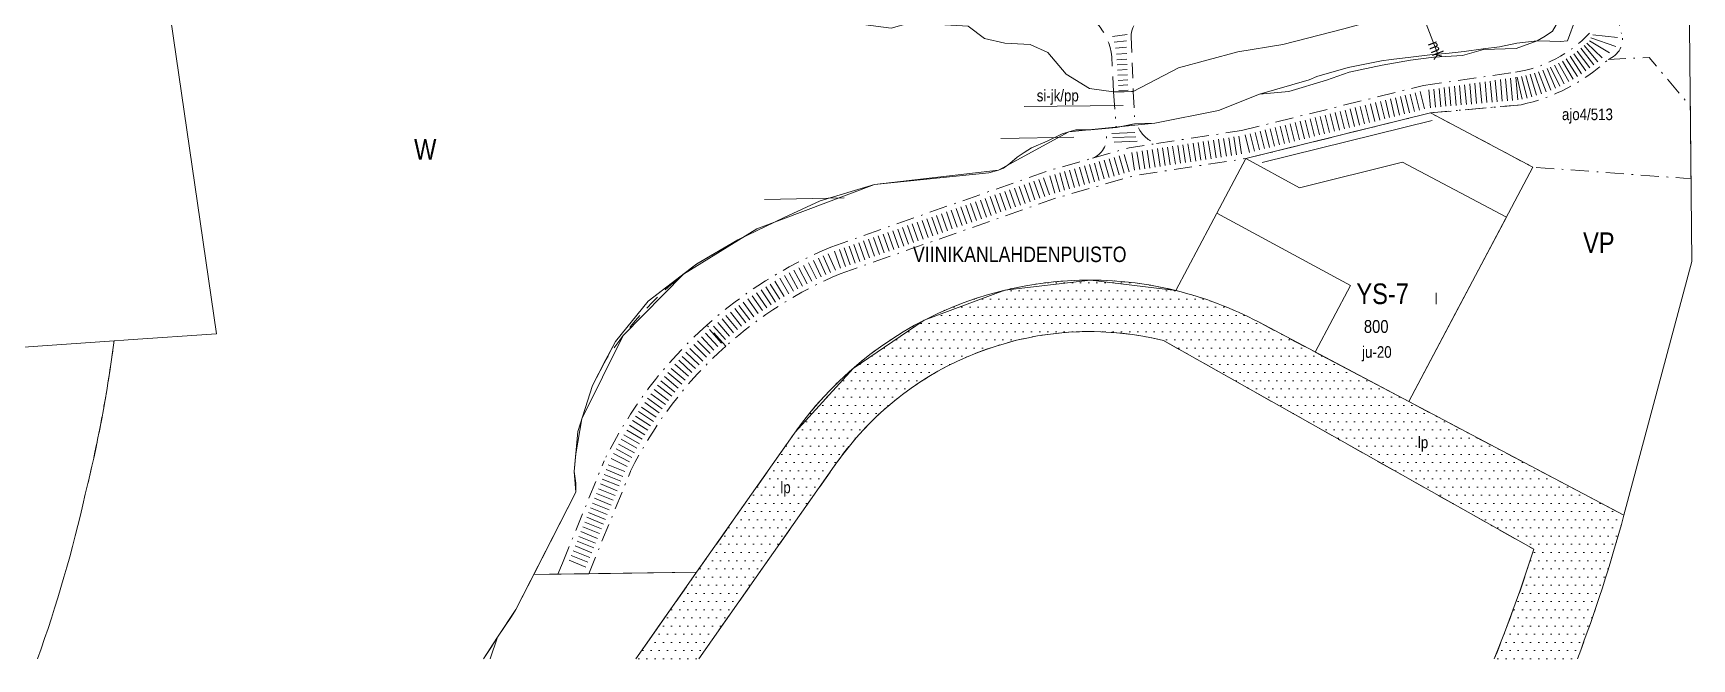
# Model space of a CAD drawing. Header units: metres. Extents: x 24485995 to 24488038, y 6819999 to 6822001.
# Drawn here: x 24487478.8 to 24487800.6, y 6820000 to 6820121.5 of the extents above; entities that cross this region are included whole.
import ezdxf

# ---------------------------------------------------------------- set-up
doc = ezdxf.new("R2010")
doc.units = ezdxf.units.M
for name, pattern in [('k10020', [0]), ('k10040', [10.3, 3.5, -1.5, 0.3, -1.5, 3.5]), ('k10050', [8, 3, -2, 3]), ('K10271', [0]), ('K10430', [0]), ('k10vi1', [0]), ('Osoitus_AK', [0])]:
    doc.linetypes.add(name, pattern=pattern)
for name, color, linetype, lineweight in [('AK_AsemakaavaTeksti_Kadun_puistonnimi', 7, 'Continuous', 0), ('AK_AsemakaavaViiva_Kaupunginosan_raja', 7, 'Continuous', 0), ('AK_JohdoillevarattuTeksti', 7, 'Continuous', 0), ('AK_JohdoillevarattuViiva', 7, 'Continuous', 0), ('AK_Kaavamerkinta_Kayttotarkoitusalue', 7, 'Continuous', 0), ('AK_KayttotarkoitusSymboliViiva_Virkistysalueen_kuvio_murtoviiva', 7, 'Continuous', 0), ('AK_KayttotarkoitusViiva', 7, 'Continuous', 0), ('AK_LiikennointiViiva_Polkuviivoitus', 7, 'Continuous', 0), ('AK_MuuAsemakaavaTeksti_Alueenosan_kayttotarkoitus', 7, 'Continuous', 0), ('AK_MuuAsemakaavaTeksti_Ohj__alueenosan_kayttotarkoitus', 7, 'Continuous', 0), ('AK_MuuAsemakaavaViiva_alueenosan_raja', 7, 'Continuous', 0), ('AK_MuuAsemakaavaViiva_Merkinnan_Kohdistusnuoli', 7, 'Continuous', 0), ('AK_MuuAsemakaavaViiva_Ohj_alueenosan_raja', 7, 'Continuous', 0), ('AK_Poistettava_merkintä', 7, 'Continuous', 0), ('AK_RakennusalaTeksti_Kerrosala_tai_luku', 7, 'Continuous', 0), ('AK_RakennusalaTeksti_Rakennusoikeus', 7, 'Continuous', 0), ('AK_RakennusalaViiva_Rakennusalan_raja__I_', 7, 'Continuous', 0), ('AK_RakentaminenTeksti_Rakentamismaarays', 7, 'Continuous', 0), ('AK_YmparistoAlue_Istutettava_alue', 7, 'Continuous', 0), ('AK_YmparistoViiva_Istutettava_puurivi', 7, 'Continuous', 0)]:
    doc.layers.add(name, color=color, linetype=linetype, lineweight=lineweight)
doc.styles.add('ArialNarrow', font='ARIALN.TTF')

msp = doc.modelspace()

# ---------------------------------------------------------------- hatches: boundary and pattern name
at = {"layer": 'AK_YmparistoAlue_Istutettava_alue', "linetype": 'Continuous', "lineweight": 0}
h = msp.add_hatch(dxfattribs=at)
h.set_pattern_fill('DOTS', style=0)
h.paths.add_polyline_path([(24487595.7, 6820000), (24487607.92, 6820000), (24487615.69, 6820011.05), (24487634.66, 6820038.05, -0.309271), (24487698.11, 6820061.8), (24487700.5, 6820071.51, 0.309277), (24487626.48, 6820043.8), (24487607.51, 6820016.8)], flags=0)
h = msp.add_hatch(dxfattribs=at)
h.set_pattern_fill('DOTS', style=0)
h.paths.add_polyline_path([(24487762.28, 6820000), (24487778.4, 6820000, 0.025638), (24487787.42, 6820027.87), (24487745.67, 6820049.97), (24487716.5, 6820065.41, 0.061477), (24487700.5, 6820071.51), (24487698.11, 6820061.8), (24487769.94, 6820021.28, -0.02012)], flags=0)

# ---------------------------------------------------------------- linework, layer by layer
at = {"layer": 'AK_AsemakaavaViiva_Kaupunginosan_raja', "linetype": 'k10020', "lineweight": 9, "flags": 128}
msp.add_lwpolyline([(24487566.12, 6820000), (24487568.88, 6820004.18), (24487572.45, 6820009.58), (24487584.09, 6820032.36), (24487584.05, 6820034.13), (24487583.76, 6820036.38), (24487584.48, 6820044.15), (24487587.29, 6820053.11), (24487591.76, 6820061.65), (24487598.09, 6820069.45), (24487605.36, 6820075.02), (24487607.57, 6820076.69), (24487615.51, 6820081.35), (24487624.46, 6820085.7), (24487631.48, 6820088.96), (24487641.99, 6820092.12), (24487651.53, 6820093.09), (24487664.21, 6820094.38), (24487666.05, 6820094.86), (24487667.05, 6820095.3), (24487668.25, 6820096.2), (24487669.69, 6820097.42), (24487671.04, 6820098.31), (24487672.48, 6820099.25), (24487675.52, 6820100.54), (24487678.41, 6820101.94), (24487681.08, 6820102.73), (24487683.97, 6820102.74), (24487688.95, 6820103.19), (24487692.56, 6820103.91), (24487696.43, 6820103.99), (24487708.76, 6820106.46), (24487716.74, 6820109.66), (24487722.42, 6820110.15), (24487729.74, 6820112.37), (24487734.1, 6820113.93), (24487740.51, 6820115.25), (24487746.02, 6820116.23), (24487750.55, 6820116.81), (24487756.14, 6820117.14), (24487760.17, 6820118.29), (24487766.5, 6820118.54), (24487770.59, 6820119.99), (24487772.18, 6820120.92), (24487773.58, 6820121.91), (24487775.63, 6820125.44), (24487778.51, 6820128.48), (24487788.36, 6820131.65), (24487800.06, 6820136.07), (24487799.91, 6820152.85)], dxfattribs=at)
at = {"layer": 'AK_JohdoillevarattuViiva', "linetype": 'Continuous', "lineweight": 5, "flags": 128}
msp.add_lwpolyline([(24487453.46, 6820173.78), (24487489.52, 6820176.28), (24487495.04, 6820186.22), (24487516.79, 6820185.33), (24487527.63, 6820180.08), (24487539.2, 6820174.47), (24487565.49, 6820163.62), (24487595.93, 6820151.06), (24487648.51, 6820129.37), (24487668.27, 6820129.66), (24487683.54, 6820129.89), (24487714.36, 6820137.95), (24487740.82, 6820144.87), (24487746.47, 6820130.12), (24487751.34, 6820117.43)], dxfattribs=at)
at = {"layer": 'AK_KayttotarkoitusSymboliViiva_Virkistysalueen_kuvio_murtoviiva', "linetype": 'k10vi1', "lineweight": 9, "flags": 128}
for points in [[(24487500.51, 6820177.71), (24487521.18, 6820172.31), (24487529.16, 6820167.87), (24487541.66, 6820163.85), (24487545.12, 6820163.44), (24487555.07, 6820159.66), (24487558.77, 6820160.07), (24487565.19, 6820157.93), (24487569.4, 6820157.17), (24487573.76, 6820155.36), (24487581.16, 6820150.93), (24487587.17, 6820148.54), (24487590.95, 6820147.72), (24487595.48, 6820145.09), (24487599.34, 6820141.72), (24487604.28, 6820139.5), (24487609.46, 6820136.87), (24487614.64, 6820136.38), (24487620.15, 6820132.11), (24487639.81, 6820123.15), (24487645.24, 6820122.49), (24487648.94, 6820123.48), (24487660.21, 6820122.82), (24487663.33, 6820120.44), (24487667.28, 6820119.54), (24487672.22, 6820119.29), (24487675.67, 6820117.73), (24487679.21, 6820113.54), (24487683.75, 6820110.72), (24487686.08, 6820110.4), (24487688.41, 6820110.07), (24487692.24, 6820110.15), (24487701.02, 6820114.75), (24487712.54, 6820117.87), (24487721.26, 6820119.27), (24487733.1, 6820122.31), (24487740.63, 6820124.41), (24487748.15, 6820126.5), (24487754.16, 6820127.82), (24487762.79, 6820130.45), (24487774.88, 6820133.16), (24487776.7, 6820133.82), (24487797.12, 6820139.27)], [(24487578.93, 6820016.43), (24487607.51, 6820016.8), (24487626.48, 6820043.8), (24487626.64, 6820044.02), (24487637.85, 6820056.4), (24487651.68, 6820065.77), (24487667.33, 6820071.59), (24487683.92, 6820073.55), (24487700.5, 6820071.51), (24487714.07, 6820097.14), (24487749.88, 6820106.01), (24487769.77, 6820095.48), (24487745.67, 6820049.97), (24487787.42, 6820027.87), (24487800.61, 6820077.13), (24487800.06, 6820135.93), (24487797.19, 6820134.86), (24487790.82, 6820132.41), (24487778.96, 6820127.41), (24487778.39, 6820125.89), (24487778.12, 6820124.4), (24487776.5, 6820120.02), (24487775.13, 6820119.85), (24487773.08, 6820119.97), (24487770.59, 6820119.99), (24487766.65, 6820119.53), (24487763.27, 6820118.83), (24487760.14, 6820118.45), (24487756.42, 6820117.92), (24487753.5, 6820117.6), (24487749.79, 6820117.3), (24487746.08, 6820116.83), (24487742.3, 6820116.35), (24487740.42, 6820116.11), (24487733.9, 6820114.83), (24487727.86, 6820113.11), (24487726.34, 6820112.43), (24487716.74, 6820109.66), (24487708.76, 6820106.46), (24487696.43, 6820103.99), (24487679.75, 6820102.33), (24487666.05, 6820094.86), (24487641.99, 6820092.12), (24487619.16, 6820083.5), (24487604.96, 6820074.7), (24487593.25, 6820062.79), (24487585.23, 6820046.62), (24487584.08, 6820039.81), (24487583.76, 6820036.38), (24487584.09, 6820032.36), (24487578.27, 6820020.97), (24487577.29, 6820019.06)], [(24487597.42, 6820002.45), (24487607.51, 6820016.8), (24487586.57, 6820016.53), (24487575.93, 6820016.39), (24487572.45, 6820009.58), (24487571.55, 6820008.23), (24487568.88, 6820004.18), (24487568.39, 6820002.82)], [(24487567.23, 6820001.67), (24487567.78, 6820002.5)], [(24487568.41, 6820002.83), (24487567.88, 6820001.35)]]:
    msp.add_lwpolyline(points, dxfattribs=at)
at = {"layer": 'AK_KayttotarkoitusViiva', "linetype": 'Continuous', "lineweight": 20, "flags": 128}
for points in [[(24487497.61, 6820178.47), (24487514.35, 6820063.12), (24487497.21, 6820061.92), (24487496.34, 6820061.86), (24487494.46, 6820061.73)], [(24487494.46, 6820061.73), (24487335.32, 6820050.64), (24487200.89, 6820060.94), (24487209.96, 6820167.49)], [(24487800.06, 6820136.07), (24487789.55, 6820132.04), (24487778.51, 6820128.48), (24487775.63, 6820125.44), (24487773.58, 6820121.91), (24487772.18, 6820120.92), (24487770.59, 6820119.99)], [(24487787.42, 6820027.87), (24487800.61, 6820077.13), (24487800.06, 6820135.93), (24487800.06, 6820136.07)], [(24487733.1, 6820122.31), (24487721.26, 6820119.27), (24487712.54, 6820117.87), (24487701.02, 6820114.75), (24487692.24, 6820110.15), (24487688.41, 6820110.07), (24487683.75, 6820110.72), (24487679.21, 6820113.54), (24487675.67, 6820117.73), (24487672.22, 6820119.29), (24487667.28, 6820119.54), (24487663.33, 6820120.44), (24487660.21, 6820122.82)], [(24487770.59, 6820119.99), (24487766.5, 6820118.54), (24487760.17, 6820118.29), (24487756.14, 6820117.14), (24487750.55, 6820116.81), (24487746.02, 6820116.23), (24487740.51, 6820115.25), (24487734.1, 6820113.93), (24487729.74, 6820112.37), (24487722.42, 6820110.15), (24487716.74, 6820109.66), (24487708.76, 6820106.46)], [(24487708.76, 6820106.46), (24487696.43, 6820103.99), (24487692.56, 6820103.91), (24487688.95, 6820103.19), (24487683.97, 6820102.74), (24487681.08, 6820102.73), (24487678.41, 6820101.94), (24487675.52, 6820100.54), (24487672.48, 6820099.25)], [(24487745.67, 6820049.97), (24487769.77, 6820095.48), (24487749.88, 6820106.01), (24487714.07, 6820097.14), (24487700.5, 6820071.51)], [(24487672.48, 6820099.25), (24487671.04, 6820098.31), (24487669.69, 6820097.42), (24487668.25, 6820096.2), (24487667.05, 6820095.3), (24487666.05, 6820094.86), (24487664.21, 6820094.38)], [(24487664.21, 6820094.38), (24487651.53, 6820093.09), (24487641.99, 6820092.12), (24487631.48, 6820088.96)], [(24487631.48, 6820088.96), (24487624.46, 6820085.7), (24487624.46, 6820085.7), (24487615.51, 6820081.35), (24487607.46, 6820076.62), (24487598.09, 6820069.45), (24487591.76, 6820061.65), (24487589.78, 6820057.87), (24487587.29, 6820053.11), (24487584.48, 6820044.15), (24487583.76, 6820036.38), (24487584.05, 6820034.13), (24487584.09, 6820032.36), (24487575.93, 6820016.39)], [(24487716.5, 6820065.41), (24487745.67, 6820049.97)], [(24487745.67, 6820049.97), (24487787.42, 6820027.87)], [(24487607.51, 6820016.8), (24487626.48, 6820043.8)], [(24487568.88, 6820004.18), (24487572.45, 6820009.58), (24487575.93, 6820016.39)], [(24487575.93, 6820016.39), (24487607.51, 6820016.8)], [(24487595.7, 6820000), (24487607.51, 6820016.8)], [(24487566.12, 6820000), (24487567.81, 6820002.55), (24487567.89, 6820002.67), (24487568.88, 6820004.18)], [(24487567.41, 6820000), (24487568.88, 6820004.18)]]:
    msp.add_lwpolyline(points, dxfattribs=at)
at = {"layer": 'AK_KayttotarkoitusViiva', "linetype": 'Continuous', "lineweight": 20}
for centre, radius, start, end in [((24487683.75, 6820003.55), 70, 76.1563, 144.8989), ((24487683.78, 6820003.62), 69.92, 62.0953, 76.167), ((24487226.94, 6820096.45), 269.77, 346.1662, 352.5319), ((24487392.05, 6820075.06), 103.28, 352.3921, 352.5847), ((24487511.34, 6820101.82), 285.81, 339.1303, 345.0047)]:
    msp.add_arc(centre, radius, start, end, dxfattribs=at)
msp.add_ellipse((24487225.64, 6820090.96), major_axis=(114.45, 244.29), ratio=1, start_param=4.806612, end_param=4.929983, dxfattribs=at)
at = {"layer": 'AK_LiikennointiViiva_Polkuviivoitus', "linetype": 'Continuous', "lineweight": 0, "flags": 128}
for points in [[(24487688.19, 6820120.84), (24487691.03, 6820121.22)], [(24487688.49, 6820119.73), (24487690.91, 6820119.99)], [(24487782.35, 6820115.94), (24487779.73, 6820119.12)], [(24487783.24, 6820116.72), (24487780.24, 6820119.54)], [(24487784.64, 6820117.68), (24487780.75, 6820120.01)], [(24487785.87, 6820118.91), (24487781.01, 6820120.57)], [(24487786.21, 6820120.68), (24487781.43, 6820121.17)], [(24487688.79, 6820118.56), (24487690.92, 6820118.76)], [(24487688.99, 6820117.41), (24487690.95, 6820117.55)], [(24487689.07, 6820116.32), (24487690.99, 6820116.43)], [(24487777.58, 6820112.58), (24487775.51, 6820116.08)], [(24487778.41, 6820113.08), (24487776.25, 6820116.52)], [(24487779.23, 6820113.61), (24487776.98, 6820117)], [(24487780.04, 6820114.16), (24487777.7, 6820117.49)], [(24487780.83, 6820114.73), (24487778.39, 6820118.01)], [(24487781.6, 6820115.33), (24487779.07, 6820118.56)], [(24487689.13, 6820115.32), (24487691.03, 6820115.43)], [(24487689.18, 6820114.33), (24487691.07, 6820114.43)], [(24487689.24, 6820113.33), (24487691.11, 6820113.43)], [(24487764.84, 6820108.36), (24487764.45, 6820112.63)], [(24487765.83, 6820108.45), (24487765.44, 6820112.78)], [(24487766.83, 6820108.54), (24487766.43, 6820112.92)], [(24487767.68, 6820108.66), (24487766.7, 6820112.96)], [(24487768.63, 6820108.89), (24487767.55, 6820113.11)], [(24487769.57, 6820109.15), (24487768.39, 6820113.29)], [(24487770.5, 6820109.43), (24487769.23, 6820113.5)], [(24487771.42, 6820109.74), (24487770.06, 6820113.73)], [(24487772.34, 6820110.07), (24487770.89, 6820113.99)], [(24487773.25, 6820110.43), (24487771.7, 6820114.28)], [(24487774.14, 6820110.81), (24487772.51, 6820114.6)], [(24487775, 6820111.21), (24487773.19, 6820114.89)], [(24487775.87, 6820111.64), (24487773.97, 6820115.26)], [(24487776.73, 6820112.1), (24487774.75, 6820115.66)], [(24487689.29, 6820112.33), (24487691.15, 6820112.43)], [(24487689.35, 6820111.33), (24487691.19, 6820111.43)], [(24487689.4, 6820110.33), (24487691.23, 6820110.43)], [(24487745.86, 6820106.05), (24487745.02, 6820109.44)], [(24487746.83, 6820106.29), (24487745.99, 6820109.68)], [(24487747.8, 6820106.53), (24487746.96, 6820109.92)], [(24487748.77, 6820106.77), (24487747.93, 6820110.17)], [(24487749.9, 6820107.02), (24487749.58, 6820110.49)], [(24487750.89, 6820107.11), (24487750.58, 6820110.63)], [(24487751.89, 6820107.2), (24487751.57, 6820110.78)], [(24487752.88, 6820107.29), (24487752.56, 6820110.92)], [(24487753.88, 6820107.38), (24487753.55, 6820111.06)], [(24487754.88, 6820107.46), (24487754.54, 6820111.2)], [(24487755.87, 6820107.55), (24487755.53, 6820111.35)], [(24487756.87, 6820107.64), (24487756.52, 6820111.49)], [(24487757.86, 6820107.73), (24487757.51, 6820111.63)], [(24487758.86, 6820107.82), (24487758.51, 6820111.78)], [(24487759.86, 6820107.91), (24487759.5, 6820111.92)], [(24487760.85, 6820108), (24487760.49, 6820112.06)], [(24487761.85, 6820108.09), (24487761.48, 6820112.2)], [(24487762.84, 6820108.18), (24487762.47, 6820112.35)], [(24487763.84, 6820108.27), (24487763.46, 6820112.49)], [(24487733.24, 6820102.92), (24487732.4, 6820106.31)], [(24487734.21, 6820103.16), (24487733.37, 6820106.55)], [(24487735.18, 6820103.4), (24487734.34, 6820106.79)], [(24487736.15, 6820103.64), (24487735.31, 6820107.03)], [(24487737.12, 6820103.88), (24487736.28, 6820107.27)], [(24487738.09, 6820104.12), (24487737.25, 6820107.51)], [(24487739.07, 6820104.36), (24487738.23, 6820107.75)], [(24487740.04, 6820104.6), (24487739.2, 6820108)], [(24487741.01, 6820104.84), (24487740.17, 6820108.24)], [(24487741.98, 6820105.09), (24487741.14, 6820108.48)], [(24487742.95, 6820105.33), (24487742.11, 6820108.72)], [(24487743.92, 6820105.57), (24487743.08, 6820108.96)], [(24487744.89, 6820105.81), (24487744.05, 6820109.2)], [(24487720.62, 6820099.8), (24487719.79, 6820103.18)], [(24487721.59, 6820100.04), (24487720.76, 6820103.42)], [(24487722.56, 6820100.28), (24487721.73, 6820103.66)], [(24487723.53, 6820100.52), (24487722.7, 6820103.9)], [(24487724.51, 6820100.76), (24487723.67, 6820104.14)], [(24487725.48, 6820101), (24487724.64, 6820104.38)], [(24487726.45, 6820101.24), (24487725.61, 6820104.62)], [(24487727.42, 6820101.48), (24487726.58, 6820104.86)], [(24487728.39, 6820101.72), (24487727.55, 6820105.1)], [(24487729.36, 6820101.96), (24487728.52, 6820105.34)], [(24487730.33, 6820102.2), (24487729.49, 6820105.59)], [(24487731.3, 6820102.44), (24487730.46, 6820105.83)], [(24487732.27, 6820102.68), (24487731.43, 6820106.07)], [(24487688.04, 6820102.04), (24487692.52, 6820102.22)], [(24487688.28, 6820101.22), (24487692.75, 6820101.39)], [(24487688.51, 6820100.35), (24487692.99, 6820100.53)], [(24487702.38, 6820096.37), (24487701.85, 6820099.83)], [(24487703.37, 6820096.52), (24487702.84, 6820099.98)], [(24487704.36, 6820096.67), (24487703.83, 6820100.13)], [(24487705.35, 6820096.82), (24487704.82, 6820100.28)], [(24487706.33, 6820096.97), (24487705.81, 6820100.43)], [(24487707.32, 6820097.12), (24487706.79, 6820100.58)], [(24487708.31, 6820097.28), (24487707.78, 6820100.73)], [(24487709.3, 6820097.43), (24487708.77, 6820100.89)], [(24487710.29, 6820097.58), (24487709.76, 6820101.04)], [(24487711.28, 6820097.73), (24487710.75, 6820101.19)], [(24487712.26, 6820097.88), (24487711.74, 6820101.34)], [(24487713.25, 6820098.03), (24487712.72, 6820101.49)], [(24487714.8, 6820098.35), (24487713.96, 6820101.73)], [(24487715.77, 6820098.59), (24487714.93, 6820101.97)], [(24487716.74, 6820098.83), (24487715.9, 6820102.21)], [(24487717.71, 6820099.08), (24487716.87, 6820102.45)], [(24487718.68, 6820099.32), (24487717.84, 6820102.69)], [(24487719.65, 6820099.56), (24487718.82, 6820102.93)], [(24487686.6, 6820093.18), (24487685.64, 6820096.55)], [(24487687.56, 6820093.46), (24487686.6, 6820096.82)], [(24487688.52, 6820093.73), (24487687.56, 6820097.1)], [(24487689.49, 6820094.01), (24487688.52, 6820097.37)], [(24487690.45, 6820094.28), (24487689.48, 6820097.65)], [(24487691.41, 6820094.56), (24487690.45, 6820097.92)], [(24487692.49, 6820094.86), (24487691.97, 6820098.32)], [(24487693.48, 6820095.01), (24487692.95, 6820098.47)], [(24487694.47, 6820095.16), (24487693.94, 6820098.62)], [(24487695.46, 6820095.31), (24487694.93, 6820098.77)], [(24487696.45, 6820095.46), (24487695.92, 6820098.92)], [(24487697.44, 6820095.61), (24487696.91, 6820099.07)], [(24487698.43, 6820095.77), (24487697.9, 6820099.22)], [(24487699.41, 6820095.92), (24487698.89, 6820099.38)], [(24487700.4, 6820096.07), (24487699.87, 6820099.53)], [(24487701.39, 6820096.22), (24487700.86, 6820099.68)], [(24487675.99, 6820090.09), (24487674.83, 6820093.39)], [(24487676.99, 6820090.43), (24487676.02, 6820093.8)], [(24487677.95, 6820090.71), (24487676.99, 6820094.07)], [(24487678.91, 6820090.98), (24487677.95, 6820094.35)], [(24487679.87, 6820091.26), (24487678.91, 6820094.62)], [(24487680.83, 6820091.53), (24487679.87, 6820094.9)], [(24487681.79, 6820091.81), (24487680.83, 6820095.17)], [(24487682.76, 6820092.08), (24487681.79, 6820095.45)], [(24487683.72, 6820092.36), (24487682.75, 6820095.72)], [(24487684.68, 6820092.63), (24487683.72, 6820096)], [(24487685.64, 6820092.91), (24487684.68, 6820096.27)], [(24487667.49, 6820087.11), (24487666.33, 6820090.41)], [(24487668.44, 6820087.44), (24487667.28, 6820090.74)], [(24487669.38, 6820087.77), (24487668.22, 6820091.08)], [(24487670.32, 6820088.1), (24487669.17, 6820091.41)], [(24487671.27, 6820088.44), (24487670.11, 6820091.74)], [(24487672.21, 6820088.77), (24487671.05, 6820092.07)], [(24487673.15, 6820089.1), (24487672, 6820092.4)], [(24487674.1, 6820089.43), (24487672.94, 6820092.73)], [(24487675.04, 6820089.76), (24487673.88, 6820093.06)], [(24487658.06, 6820083.8), (24487656.9, 6820087.1)], [(24487659, 6820084.13), (24487657.84, 6820087.43)], [(24487659.94, 6820084.46), (24487658.79, 6820087.76)], [(24487660.89, 6820084.79), (24487659.73, 6820088.1)], [(24487661.83, 6820085.12), (24487660.67, 6820088.43)], [(24487662.78, 6820085.45), (24487661.62, 6820088.76)], [(24487663.72, 6820085.79), (24487662.56, 6820089.09)], [(24487664.66, 6820086.12), (24487663.5, 6820089.42)], [(24487665.61, 6820086.45), (24487664.45, 6820089.75)], [(24487666.55, 6820086.78), (24487665.39, 6820090.08)], [(24487648.62, 6820080.49), (24487647.46, 6820083.79)], [(24487649.57, 6820080.82), (24487648.41, 6820084.12)], [(24487650.51, 6820081.15), (24487649.35, 6820084.45)], [(24487651.45, 6820081.48), (24487650.29, 6820084.78)], [(24487652.4, 6820081.81), (24487651.24, 6820085.12)], [(24487653.34, 6820082.14), (24487652.18, 6820085.45)], [(24487654.28, 6820082.47), (24487653.12, 6820085.78)], [(24487655.23, 6820082.81), (24487654.07, 6820086.11)], [(24487656.17, 6820083.14), (24487655.01, 6820086.44)], [(24487657.11, 6820083.47), (24487655.96, 6820086.77)], [(24487639.19, 6820077.18), (24487638.03, 6820080.48)], [(24487640.13, 6820077.51), (24487638.97, 6820080.81)], [(24487641.07, 6820077.84), (24487639.91, 6820081.14)], [(24487642.02, 6820078.17), (24487640.86, 6820081.47)], [(24487642.96, 6820078.5), (24487641.8, 6820081.8)], [(24487643.9, 6820078.83), (24487642.75, 6820082.13)], [(24487644.85, 6820079.16), (24487643.69, 6820082.47)], [(24487645.79, 6820079.49), (24487644.63, 6820082.8)], [(24487646.73, 6820079.83), (24487645.58, 6820083.13)], [(24487647.68, 6820080.16), (24487646.52, 6820083.46)], [(24487631.65, 6820074.2), (24487630.15, 6820077.36)], [(24487632.57, 6820074.64), (24487631.13, 6820077.82)], [(24487633.48, 6820075.05), (24487632.04, 6820078.23)], [(24487634.42, 6820075.46), (24487633.03, 6820078.66)], [(24487635.41, 6820075.85), (24487634.25, 6820079.15)], [(24487636.36, 6820076.18), (24487635.2, 6820079.49)], [(24487637.3, 6820076.51), (24487636.14, 6820079.82)], [(24487638.24, 6820076.85), (24487637.08, 6820080.15)], [(24487626.28, 6820071.39), (24487624.56, 6820074.44)], [(24487627.15, 6820071.88), (24487625.43, 6820074.93)], [(24487628.04, 6820072.37), (24487626.38, 6820075.45)], [(24487628.94, 6820072.85), (24487627.33, 6820075.95)], [(24487629.83, 6820073.31), (24487628.22, 6820076.41)], [(24487630.74, 6820073.76), (24487629.18, 6820076.89)], [(24487621.11, 6820068.18), (24487619.14, 6820071.07)], [(24487621.96, 6820068.74), (24487620.04, 6820071.66)], [(24487622.81, 6820069.29), (24487620.94, 6820072.25)], [(24487623.66, 6820069.83), (24487621.79, 6820072.78)], [(24487624.52, 6820070.36), (24487622.7, 6820073.35)], [(24487625.4, 6820070.88), (24487623.63, 6820073.9)], [(24487617.02, 6820065.22), (24487614.9, 6820068)], [(24487617.81, 6820065.83), (24487615.69, 6820068.61)], [(24487618.63, 6820066.43), (24487616.56, 6820069.25)], [(24487619.45, 6820067.03), (24487617.43, 6820069.88)], [(24487620.29, 6820067.61), (24487618.31, 6820070.5)], [(24487613.1, 6820062), (24487610.79, 6820064.63)], [(24487613.87, 6820062.67), (24487611.61, 6820065.34)], [(24487614.65, 6820063.32), (24487612.43, 6820066.03)], [(24487615.42, 6820063.96), (24487613.2, 6820066.67)], [(24487616.21, 6820064.59), (24487614.05, 6820067.34)], [(24487610.12, 6820059.26), (24487607.67, 6820061.76)], [(24487610.85, 6820059.96), (24487608.45, 6820062.5)], [(24487611.6, 6820060.65), (24487609.24, 6820063.23)], [(24487612.34, 6820061.33), (24487610.01, 6820063.94)], [(24487606.6, 6820055.63), (24487604.02, 6820058)], [(24487607.28, 6820056.37), (24487604.7, 6820058.74)], [(24487607.98, 6820057.1), (24487605.44, 6820059.52)], [(24487608.69, 6820057.83), (24487606.19, 6820060.29)], [(24487609.4, 6820058.56), (24487606.95, 6820061.06)], [(24487603.94, 6820052.57), (24487601.25, 6820054.8)], [(24487604.6, 6820053.35), (24487601.94, 6820055.63)], [(24487605.25, 6820054.11), (24487602.59, 6820056.39)], [(24487605.92, 6820054.88), (24487603.3, 6820057.2)], [(24487602.06, 6820050.19), (24487599.29, 6820052.33)], [(24487602.67, 6820050.99), (24487599.9, 6820053.12)], [(24487603.3, 6820051.78), (24487600.57, 6820053.97)], [(24487599.68, 6820046.91), (24487596.81, 6820048.9)], [(24487600.26, 6820047.75), (24487597.42, 6820049.79)], [(24487600.84, 6820048.56), (24487598, 6820050.6)], [(24487601.45, 6820049.38), (24487598.64, 6820051.47)], [(24487597.47, 6820043.52), (24487594.5, 6820045.36)], [(24487598.01, 6820044.38), (24487595.07, 6820046.27)], [(24487598.55, 6820045.22), (24487595.61, 6820047.11)], [(24487599.11, 6820046.07), (24487596.2, 6820048.01)], [(24487595.93, 6820040.91), (24487592.89, 6820042.64)], [(24487596.42, 6820041.78), (24487593.39, 6820043.5)], [(24487596.94, 6820042.65), (24487593.94, 6820044.43)], [(24487594.02, 6820037.33), (24487590.9, 6820038.9)], [(24487594.48, 6820038.24), (24487591.39, 6820039.86)], [(24487594.95, 6820039.12), (24487591.86, 6820040.75)], [(24487595.43, 6820040.02), (24487592.37, 6820041.7)], [(24487592.81, 6820034.5), (24487589.57, 6820035.82)], [(24487593.19, 6820035.43), (24487589.95, 6820036.75)], [(24487593.57, 6820036.35), (24487590.33, 6820037.67)], [(24487591.68, 6820031.72), (24487588.44, 6820033.04)], [(24487592.06, 6820032.65), (24487588.82, 6820033.97)], [(24487592.44, 6820033.57), (24487589.2, 6820034.89)], [(24487590.17, 6820028.02), (24487586.93, 6820029.34)], [(24487590.55, 6820028.94), (24487587.31, 6820030.26)], [(24487590.93, 6820029.87), (24487587.69, 6820031.19)], [(24487591.31, 6820030.8), (24487588.06, 6820032.12)], [(24487589.04, 6820025.24), (24487585.8, 6820026.56)], [(24487589.42, 6820026.17), (24487586.18, 6820027.49)], [(24487589.8, 6820027.09), (24487586.55, 6820028.41)], [(24487587.53, 6820021.54), (24487584.29, 6820022.86)], [(24487587.91, 6820022.46), (24487584.67, 6820023.78)], [(24487588.29, 6820023.39), (24487585.04, 6820024.71)], [(24487588.66, 6820024.31), (24487585.42, 6820025.63)], [(24487586.4, 6820018.76), (24487583.16, 6820020.08)], [(24487586.78, 6820019.68), (24487583.54, 6820021)], [(24487587.15, 6820020.61), (24487583.91, 6820021.93)], [(24487586.02, 6820017.83), (24487582.78, 6820019.15)]]:
    msp.add_lwpolyline(points, dxfattribs=at)
at = {"layer": 'AK_MuuAsemakaavaViiva_alueenosan_raja', "linetype": 'k10040', "lineweight": 5, "flags": 128}
for points in [[(24487767.49, 6820107.59), (24487749.88, 6820106.01), (24487769.76, 6820095.48), (24487800.46, 6820093.22), (24487800.33, 6820107.29), (24487792.31, 6820116.79), (24487784.39, 6820116.41)], [(24487748.56, 6820111.35), (24487766.4, 6820113.92)], [(24487688.95, 6820103.19), (24487692.56, 6820103.91), (24487692.24, 6820110.15), (24487688.41, 6820110.07), (24487688.95, 6820103.19)], [(24487713.24, 6820102.58), (24487748.56, 6820111.35)], [(24487749.88, 6820106.01), (24487767.49, 6820107.59)], [(24487714.07, 6820097.14), (24487749.88, 6820106.01)], [(24487696.73, 6820100.06), (24487713.24, 6820102.58)], [(24487633.52, 6820079.96), (24487675.49, 6820094.69), (24487684.35, 6820097.22)], [(24487635.34, 6820074.77), (24487677.16, 6820089.44), (24487692.63, 6820093.87), (24487714.07, 6820097.14)], [(24487716.5, 6820065.41), (24487745.67, 6820049.97), (24487787.42, 6820027.87)], [(24487698.11, 6820061.8), (24487769.94, 6820021.28)], [(24487595.7, 6820000), (24487607.51, 6820016.8), (24487626.48, 6820043.8)], [(24487581.48, 6820018.6), (24487589.57, 6820038.47)], [(24487586.57, 6820016.53), (24487594.67, 6820036.39)], [(24487607.92, 6820000), (24487615.69, 6820011.05), (24487634.66, 6820038.05)], [(24487581.48, 6820018.6), (24487580.6, 6820016.45)], [(24487580.6, 6820016.45), (24487586.57, 6820016.53)]]:
    msp.add_lwpolyline(points, dxfattribs=at)
at = {"layer": 'AK_MuuAsemakaavaViiva_alueenosan_raja', "linetype": 'k10040', "lineweight": 5}
for centre, radius, start, end in [((24487789.17, 6820122.83), 2.58, 98.5383, 212.297), ((24487782.96, 6820120.33), 4.18, 290.0527, 15.5891), ((24487759.92, 6820142.74), 35.95, 282.1566, 312.9128), ((24487759.92, 6820142.74), 35.95, 282.1566, 312.9128), ((24487698.51, 6820105.61), 5.83, 205.4467, 252.237), ((24487682.86, 6820101.11), 4.16, 290.9632, 8.875), ((24487666.45, 6820001.04), 85.51, 112.6499, 131.7644), ((24487666.55, 6820000.94), 80.15, 112.9135, 131.7677), ((24487683.75, 6820003.55), 70, 76.1563, 144.8989), ((24487666.45, 6820001.06), 85.49, 131.7715, 154.0521), ((24487683.75, 6820003.55), 60, 76.1571, 144.8984), ((24487666.55, 6820000.94), 80.15, 131.7705, 153.7491), ((24487511.34, 6820101.82), 285.81, 339.1302, 345.0047), ((24487501.84, 6820105.85), 281.13, 337.882, 342.4926)]:
    msp.add_arc(centre, radius, start, end, dxfattribs=at)
for centre, major_axis, start_param, end_param in [((24487762.65, 6820138.38), (3.74, -24.46), 0, 0.667822), ((24487683.78, 6820003.62), (-61.79, 32.72), 4.712389, 4.957986)]:
    msp.add_ellipse(centre, major_axis=major_axis, ratio=1, start_param=start_param, end_param=end_param, dxfattribs=at)
at = {"layer": 'AK_MuuAsemakaavaViiva_Merkinnan_Kohdistusnuoli', "linetype": 'Osoitus_AK', "lineweight": 5, "elevation": 0, "flags": 128}
for points in [[(24487671.06, 6820107.23), (24487690.25, 6820107.43)], [(24487666.55, 6820101.05), (24487680.72, 6820101.33)], [(24487620.66, 6820089.21), (24487636.12, 6820089.49)]]:
    msp.add_lwpolyline(points, dxfattribs=at)
at = {"layer": 'AK_MuuAsemakaavaViiva_Ohj_alueenosan_raja', "linetype": 'k10050', "lineweight": 5, "flags": 128}
for points in [[(24487691.81, 6820120.76), (24487692.24, 6820110.15)], [(24487688.41, 6820110.07), (24487688.04, 6820116.89)], [(24487690.45, 6820110.11), (24487688.41, 6820110.07)], [(24487692.24, 6820110.15), (24487690.45, 6820110.11)]]:
    msp.add_lwpolyline(points, dxfattribs=at)
at = {"layer": 'AK_MuuAsemakaavaViiva_Ohj_alueenosan_raja', "linetype": 'k10050', "lineweight": 5}
for centre, radius, start, end in [((24487677, 6820115.9), 11.09, 5.1124, 79.4308), ((24487696.66, 6820120.75), 4.85, 94.2674, 179.8763)]:
    msp.add_arc(centre, radius, start, end, dxfattribs=at)
at = {"layer": 'AK_Poistettava_merkintä', "linetype": 'k10040', "lineweight": 0, "flags": 128}
for points in [[(24487684.35, 6820097.22), (24487691.45, 6820099.25), (24487696.73, 6820100.06)], [(24487613.16, 6820060.72), (24487609.5, 6820064.82)]]:
    msp.add_lwpolyline(points, dxfattribs=at)
at = {"layer": 'AK_Poistettava_merkintä', "linetype": 'k10050', "lineweight": 0}
for centre, radius, start, end in [((24487648.67, 6820020.02), 70, 125.95, 147.2693), ((24487185.61, 6820102.15), 311.49, 351.8584, 352.4807), ((24487395.31, 6820074.66), 99.99, 352.3735, 352.5725), ((24487226.54, 6820096.52), 270.17, 346.6637, 351.8094)]:
    msp.add_arc(centre, radius, start, end, dxfattribs=at)
at = {"layer": 'AK_RakennusalaViiva_Rakennusalan_raja__I_', "linetype": 'K10271', "lineweight": 9, "flags": 128}
for points in [[(24487727.55, 6820059.56), (24487745.67, 6820049.97), (24487755.34, 6820068.24), (24487764.62, 6820085.76), (24487744.47, 6820096.43), (24487724.5, 6820091.49), (24487714.07, 6820097.14), (24487708.45, 6820086.54), (24487734.39, 6820072.48), (24487727.55, 6820059.56)], [(24487762.24, 6820000), (24487764.28, 6820005.08), (24487767.24, 6820013.14), (24487769.94, 6820021.28), (24487698.11, 6820061.8), (24487696.1, 6820062.26), (24487694.08, 6820062.65), (24487692.05, 6820062.97), (24487690.01, 6820063.22), (24487687.96, 6820063.4), (24487685.91, 6820063.51), (24487683.85, 6820063.55), (24487681.79, 6820063.52), (24487679.74, 6820063.41), (24487677.69, 6820063.24), (24487675.65, 6820063), (24487673.62, 6820062.69), (24487671.59, 6820062.3), (24487669.59, 6820061.85), (24487667.6, 6820061.33), (24487665.63, 6820060.74), (24487663.68, 6820060.09), (24487661.75, 6820059.37), (24487659.85, 6820058.58), (24487657.98, 6820057.73), (24487656.14, 6820056.82), (24487654.33, 6820055.84), (24487652.55, 6820054.8), (24487650.81, 6820053.7), (24487649.11, 6820052.54), (24487647.46, 6820051.33), (24487645.84, 6820050.05), (24487644.27, 6820048.73), (24487642.74, 6820047.35), (24487641.27, 6820045.92), (24487639.84, 6820044.43), (24487638.46, 6820042.91), (24487637.14, 6820041.33), (24487635.87, 6820039.71), (24487634.66, 6820038.05), (24487615.69, 6820011.05), (24487607.92, 6820000)]]:
    msp.add_lwpolyline(points, dxfattribs=at)
at = {"layer": 'AK_YmparistoViiva_Istutettava_puurivi', "linetype": 'K10430', "lineweight": 5, "flags": 128}
msp.add_lwpolyline([(24487717.22, 6820096.38), (24487750.24, 6820104.56)], dxfattribs=at)

# ---------------------------------------------------------------- texts
at = {"layer": 'AK_AsemakaavaTeksti_Kadun_puistonnimi', "linetype": 'Continuous', "lineweight": 5, "style": 'ArialNarrow'}
msp.add_text('VIINIKANLAHDENPUISTO', height=3, dxfattribs=at).set_placement((24487649.48, 6820077.05))
at = {"layer": 'AK_JohdoillevarattuTeksti', "linetype": 'Continuous', "lineweight": 0, "style": 'ArialNarrow'}
msp.add_text('mk', height=2.25, rotation=290.9727, dxfattribs=at).set_placement((24487749.36, 6820119.45))
at = {"layer": 'AK_Kaavamerkinta_Kayttotarkoitusalue', "linetype": 'Continuous', "lineweight": 0, "style": 'ArialNarrow'}
for s, p in [('W', (24487552.68, 6820096.92)), ('VP', (24487779.51, 6820078.8)), ('YS-7', (24487735.53, 6820068.89))]:
    msp.add_text(s, height=4, dxfattribs=at).set_placement(p)
at = {"layer": 'AK_MuuAsemakaavaTeksti_Alueenosan_kayttotarkoitus', "linetype": 'Continuous', "lineweight": 0, "style": 'ArialNarrow'}
for s, p in [('si-jk/pp', (24487673.49, 6820108.25)), ('lp', (24487747.45, 6820040.92)), ('lp', (24487623.75, 6820032.17))]:
    msp.add_text(s, height=2.25, dxfattribs=at).set_placement(p)
at = {"layer": 'AK_MuuAsemakaavaTeksti_Ohj__alueenosan_kayttotarkoitus', "linetype": 'Continuous', "lineweight": 0, "style": 'ArialNarrow'}
msp.add_text('ajo4/513', height=2.25, dxfattribs=at).set_placement((24487775.41, 6820104.61))
at = {"layer": 'AK_RakennusalaTeksti_Kerrosala_tai_luku', "linetype": 'Continuous', "lineweight": 0, "style": 'ArialNarrow'}
msp.add_text('I', height=2.25, dxfattribs=at).set_placement((24487750.64, 6820068.85))
at = {"layer": 'AK_RakennusalaTeksti_Rakennusoikeus', "linetype": 'Continuous', "lineweight": 0, "style": 'ArialNarrow'}
msp.add_text('800', height=2.5, dxfattribs=at).set_placement((24487736.98, 6820063.29))
at = {"layer": 'AK_RakentaminenTeksti_Rakentamismaarays', "linetype": 'Continuous', "lineweight": 0, "style": 'ArialNarrow'}
msp.add_text('ju-20', height=2.25, dxfattribs=at).set_placement((24487736.63, 6820058.46))

doc.saveas('drawing.dxf')
